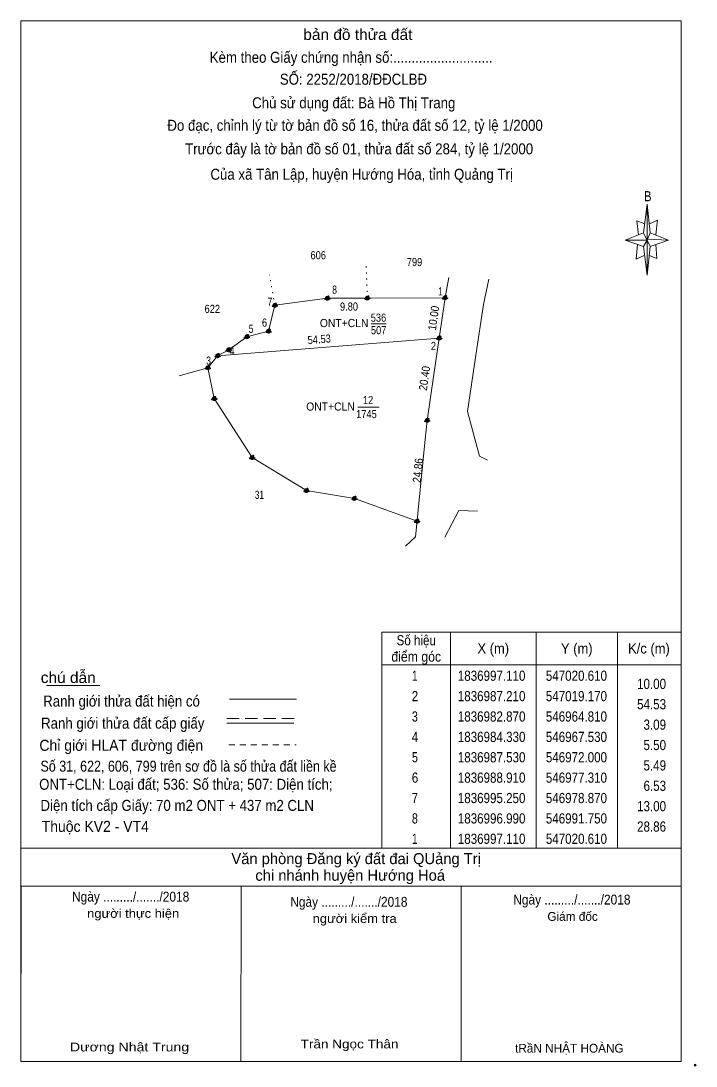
# Model space of a CAD drawing. Header units: metres. Extents: x 546917 to 548009, y 1836388 to 1837065.
# Drawn here: x 546916.6 to 547082.2, y 1836808.6 to 1837065 of the extents above; entities that cross this region are included whole.
import ezdxf
from ezdxf.enums import TextEntityAlignment as Align

# ---------------------------------------------------------------- set-up
doc = ezdxf.new("R2010")
doc.units = ezdxf.units.M
doc.header["$PDMODE"] = 32
doc.header["$PDSIZE"] = 0.5
for name, pattern in [('DOTTED', [1.5, 0.3, -1.2]), ('MEDIUM_DASHED', [4.5, 3, -1.5]), ('SHORT_DASHED', [2.7, 1.5, -1.2])]:
    doc.linetypes.add(name, pattern=pattern)
for name, color, linetype, lineweight in [('10', 7, 'Continuous', 13), ('17', 7, 'Continuous', 13), ('23', 7, 'Continuous', 13), ('3', 7, 'Continuous', 13), ('5', 7, 'Continuous', 13), ('54', 7, 'DOTTED', 25), ('6', 7, 'Continuous', 13), ('63', 7, 'Continuous', 13)]:
    doc.layers.add(name, color=color, linetype=linetype, lineweight=lineweight)

msp = doc.modelspace()

# ---------------------------------------------------------------- hatches: boundary and pattern name
at = {"layer": '54'}
for points in [[(546992.35, 1836996.99, 1), (546991.15, 1836996.99, 1)], [(547002.15, 1836997.03, 1), (547000.95, 1836997.03, 1)], [(547021.21, 1836997.11, 1), (547020.01, 1836997.11, 1)], [(546979.47, 1836995.25, 1), (546978.27, 1836995.25, 1)], [(546977.91, 1836988.91, 1), (546976.71, 1836988.91, 1)], [(546972.6, 1836987.53, 1), (546971.4, 1836987.53, 1)], [(547019.77, 1836987.21, 1), (547018.57, 1836987.21, 1)], [(546965.41, 1836982.87, 1), (546964.21, 1836982.87, 1)], [(546968.13, 1836984.33, 1), (546966.93, 1836984.33, 1)], [(546963.01, 1836979.93, 1), (546961.81, 1836979.93, 1)], [(546964.59, 1836972.36, 1), (546963.39, 1836972.36, 1)], [(547016.84, 1836967.02, 1), (547015.64, 1836967.02, 1)], [(546973.9, 1836957.9, 1), (546972.7, 1836957.9, 1)], [(546987.24, 1836949.81, 1), (546986.04, 1836949.81, 1)], [(546998.97, 1836947.87, 1), (546997.77, 1836947.87, 1)], [(547014.35, 1836942.28, 1), (547013.15, 1836942.28, 1)]]:
    msp.add_hatch(color=256, dxfattribs=at).paths.add_polyline_path(points)

# ---------------------------------------------------------------- linework, layer by layer
at = {"layer": '10'}
for p, q in [((546991.75, 1836996.99), (546978.87, 1836995.25)), ((546991.75, 1836996.99), (546978.87, 1836995.25)), ((547002.5, 1836990.73), (547006.17, 1836990.73)), ((546962.41, 1836979.93), (546955.42, 1836977.94)), ((547017.88, 1836978.3), (547016.24, 1836967.02)), ((546999.2, 1836970.29), (547004.46, 1836970.29)), ((547015.78, 1836962.44), (547013.36, 1836938.41)), ((546998.37, 1836947.87), (546986.64, 1836949.81))]:
    msp.add_line(p, q, dxfattribs=at)
at = {"layer": '17'}
for p, q in [((546922.87, 1836902.01), (546935.9, 1836902.01)), ((546916.55, 1836809.78), (546916.59, 1836852.82)), ((546970.55, 1836809.74), (546970.59, 1836852.78)), ((547024.55, 1836809.69), (547024.59, 1836852.73))]:
    msp.add_line(p, q, dxfattribs=at)
at = {"layer": '23'}
for p, q in [((547020.56, 1836996.74), (547021.52, 1837002.09)), ((547031.34, 1837001.68), (547030.07, 1836995.45)), ((547024.04, 1836944.91), (547020.55, 1836938.36)), ((547024.04, 1836944.91), (547028.6, 1836944.73)), ((547013.36, 1836938.42), (547010.93, 1836936.21))]:
    msp.add_line(p, q, dxfattribs=at)
msp.add_lwpolyline([(547030.07, 1836995.45), (547028.16, 1836983.02), (547026.12, 1836969.17), (547029.06, 1836958.28), (547031.05, 1836957.28)], dxfattribs=at)
at = {"layer": '3'}
for p, q in [((547001.55, 1836997.03), (546991.75, 1836996.99)), ((547019.17, 1836987.21), (547020.61, 1836997.11)), ((546978.87, 1836995.25), (546977.31, 1836988.91)), ((546964.81, 1836982.87), (547019.17, 1836987.21)), ((547017.88, 1836978.3), (547019.17, 1836987.21)), ((547015.78, 1836962.44), (547016.24, 1836967.02)), ((546986.64, 1836949.81), (546973.3, 1836957.9)), ((546986.64, 1836949.81), (546998.37, 1836947.87)), ((547013.75, 1836942.28), (546998.37, 1836947.87))]:
    msp.add_line(p, q, dxfattribs=at)
for points in [[(546978.87, 1836995.25), (546977.31, 1836988.91), (546972, 1836987.53)], [(546972, 1836987.53), (546967.53, 1836984.33), (546964.81, 1836982.87), (546962.41, 1836979.93), (546963.99, 1836972.36), (546973.3, 1836957.9)]]:
    msp.add_lwpolyline(points, dxfattribs=at)
at = {"layer": '5'}
for p, q in [((547069.32, 1837013.07), (547070.22, 1837020.09)), ((547070.94, 1837013.07), (547075.44, 1837011.27)), ((547069.32, 1837009.65), (547064.82, 1837011.27)), ((547070.94, 1837009.65), (547070.22, 1837002.63)), ((547072.38, 1837010.19), (547072.56, 1837006.77)), ((547072.56, 1837006.77), (547070.76, 1837007.49))]:
    msp.add_line(p, q, dxfattribs=at)
for points in [[(546916.55, 1837065.02), (547078.55, 1837065.02), (547078.55, 1836809.78), (546916.55, 1836809.78)], [(547070.22, 1837020.09), (547070.94, 1837013.07), (547070.22, 1837011.27)], [(547070.22, 1837011.27), (547064.82, 1837011.27), (547069.32, 1837013.07), (547070.94, 1837009.65), (547075.44, 1837011.27), (547070.22, 1837011.45)], [(547070.22, 1837011.27), (547070.22, 1837002.63), (547069.32, 1837009.65)]]:
    msp.add_lwpolyline(points, close=True, dxfattribs=at)
for points in [[(547069.68, 1837015.23), (547067.7, 1837015.95), (547068.06, 1837012.53)], [(547070.76, 1837015.23), (547072.74, 1837016.13), (547072.38, 1837012.53)], [(547070.22, 1837011.27), (547069.32, 1837013.07), (547064.82, 1837011.27)], [(547067.88, 1837010.19), (547067.52, 1837006.59), (547069.5, 1837007.49)], [(547070.22, 1837011.27), (547070.94, 1837009.65), (547075.44, 1837011.27)]]:
    msp.add_lwpolyline(points, dxfattribs=at)
at = {"layer": '54', "lineweight": 13}
for p, q in [((547001.55, 1836997.03), (547001.28, 1837004.97)), ((546978.87, 1836995.25), (546977.53, 1837002.73))]:
    msp.add_line(p, q, dxfattribs=at)
at = {"layer": '54', "linetype": 'Continuous', "lineweight": 13}
msp.add_line((547001.55, 1836997.03), (547020.61, 1836997.11), dxfattribs=at)
at = {"layer": '54'}
for centre in [(546991.75, 1836996.99), (547001.55, 1836997.03), (547020.61, 1836997.11), (546978.87, 1836995.25), (546977.31, 1836988.91), (546972, 1836987.53), (547019.17, 1836987.21), (546964.81, 1836982.87), (546967.53, 1836984.33), (546962.41, 1836979.93), (546963.99, 1836972.36), (547016.24, 1836967.02), (546973.3, 1836957.9), (546986.64, 1836949.81), (546998.37, 1836947.87), (547013.75, 1836942.28)]:
    msp.add_circle(centre, 0.6, dxfattribs=at)
at = {"layer": '6'}
for p, q in [((546967.75, 1836898.64), (546984.2, 1836898.64)), ((546967.07, 1836892.78), (546983.52, 1836892.78)), ((546916.55, 1836862.09), (547078.55, 1836862.09)), ((546916.55, 1836862.09), (547078.55, 1836862.09)), ((546916.55, 1836852.8), (547078.55, 1836852.8))]:
    msp.add_line(p, q, dxfattribs=at)
at = {"layer": '6', "linetype": 'MEDIUM_DASHED'}
msp.add_line((546967.07, 1836893.9), (546983.63, 1836893.9), dxfattribs=at)
at = {"layer": '6'}
msp.add_point((547081.97, 1836808.88), dxfattribs=at)
at = {"layer": '63'}
for p, q in [((547021.95, 1836915.09), (547021.95, 1836862.09)), ((547042.95, 1836915.09), (547042.95, 1836862.09)), ((547062.95, 1836915.09), (547062.95, 1836862.09)), ((547005.15, 1836907.09), (547078.55, 1836907.09))]:
    msp.add_line(p, q, dxfattribs=at)
at = {"layer": '63', "linetype": 'SHORT_DASHED'}
msp.add_line((546967.54, 1836887.45), (546984.1, 1836887.45), dxfattribs=at)
at = {"layer": '63'}
msp.add_lwpolyline([(547005.15, 1836915.09), (547078.55, 1836915.09), (547078.55, 1836862.09), (547005.15, 1836862.09)], close=True, dxfattribs=at)

# ---------------------------------------------------------------- texts
at = {"layer": '10'}
for s, width, p in [('ONT+CLN', 0.95, (546995.87, 1836989.91)), ('536', 0.85, (547004.29, 1836991.22)), ('507', 0.85, (547004.33, 1836988.15)), ('12', 0.85, (547001.735, 1836971.02)), ('ONT+CLN', 0.95, (546992.52, 1836969.42)), ('1745', 0.85, (547001.34, 1836967.58))]:
    msp.add_text(s, height=2, dxfattribs=dict(at, width=width)).set_placement(p, align=Align.CENTER)
at = {"layer": '5'}
for s, height, width, p in [('bản đồ thửa đất', 2.7, 1.05, (546999.225, 1837060.34)), ('Kèm theo Giấy chứng nhận số:...........................', 2.7, 0.9, (546997.565, 1837054.74)), ('SỐ: 2252/2018/ĐĐCLBĐ', 2.7, 0.9, (546998.14, 1837049.36)), ('Chủ sử dụng đất: Bà Hồ Thị Trang', 2.7, 0.9, (546998.225, 1837043.58)), ('Đo đạc, chỉnh lý từ tờ bản đồ số 16, thửa đất số 12, tỷ lệ 1/2000 ', 2.7, 0.9, (546999, 1837038.06)), ('Trước đây là tờ bản đồ số 01, thửa đất số 284, tỷ lệ 1/2000', 2.7, 0.9, (546999.54, 1837032.28)), ('Của xã Tân Lập, huyện Hướng Hóa, tỉnh Quảng Trị', 2.7, 0.9, (547000.165, 1837026.06)), ('B', 2.48, 0.85, (547070.35, 1837020.78))]:
    msp.add_text(s, height=height, dxfattribs=dict(at, width=width)).set_placement(p, align=Align.CENTER)
at = {"layer": '54'}
for s, width, p in [('606', 0.85, (546989.5, 1837006.55)), ('799', 0.85, (547013.13, 1837004.87)), ('622', 0.85, (546963.51, 1836993.38)), ('31', 0.75, (546975.07, 1836947.77))]:
    msp.add_text(s, height=2, dxfattribs=dict(at, width=width)).set_placement(p, align=Align.CENTER)
for s, rotation, width, p in [('9.80', 0.249, 0.85, (546997.056, 1836993.95)), ('10.00', 81.789, 0.9, (547018.795, 1836991.997)), ('54.53', 4.566, 0.85, (546989.82, 1836985.923)), ('20.40', 81.789, 0.9, (547016.565, 1836977.217)), ('24.86', 84.249, 0.9, (547014.941, 1836954.645))]:
    msp.add_text(s, height=2, rotation=rotation, dxfattribs=dict(at, width=width)).set_placement(p, align=Align.CENTER)
at = {"layer": '6'}
for s, width, p in [('chú dẫn', 1.05, (546921.42, 1836902.6)), ('Ranh giới thửa đất hiện có ', 0.9, (546922.02, 1836896.82)), ('Ranh giới thửa đất cấp giấy', 0.9, (546921.5, 1836891.4)), ('Chỉ giới HLAT đường điện', 0.95, (546921.09, 1836885.97)), ('Số 31, 622, 606, 799 trên sơ đồ là số thửa đất liền kề', 0.85, (546921.35, 1836880.85)), ('ONT+CLN: Loại đất; 536: Số thửa; 507: Diện tích;', 0.9, (546921.03, 1836876.41)), ('Diện tích cấp Giấy: 70 m2 ONT + 437 m2 CLN', 0.9, (546921.36, 1836871.23)), ('Thuộc KV2 - VT4', 0.95, (546921.65, 1836866.08))]:
    msp.add_text(s, height=2.7, dxfattribs=dict(at, width=width)).set_placement(p)
for s, height, p in [(' Văn phòng Đăng ký đất đai QUảng Trị', 2.7, (546998.31, 1836858.17)), ('chi nhánh huyện Hướng Hoá', 2.7, (546997.345, 1836854.09)), ('Giám đốc', 2.16, (547051.915, 1836844.26)), ('tRầN NHẬT HOÀNG', 2.16, (547051.12, 1836811.93))]:
    msp.add_text(s, height=height, dxfattribs=at).set_placement(p, align=Align.CENTER)
for s, height, width, p in [('Ngày ........./......./2018', 2.43, 0.9, (546943.48, 1836848.98)), ('Ngày ........./......./2018', 2.43, 0.9, (546997.02, 1836847.71)), ('Ngày ........./......./2018', 2.43, 0.9, (547051.74, 1836848.26)), ('người thực hiện', 2.16, 1.1, (546944.095, 1836845)), ('người kiểm tra', 2.16, 1.1, (546998.445, 1836843.75)), ('Dương Nhật Trung', 2.16, 1.2, (546943.21, 1836812.23)), ('Trần Ngọc Thân', 2.16, 1.15, (546997.19, 1836812.97))]:
    msp.add_text(s, height=height, dxfattribs=dict(at, width=width)).set_placement(p, align=Align.CENTER)
at = {"layer": '63'}
for s, height, width, p in [(' 8', 2, 0.8, (546994.11, 1836998.1)), (' 1', 2, 0.75, (547020.05, 1836997.67)), (' 7', 2, 0.8, (546978.25, 1836995.13)), (' 6', 2, 0.85, (546976.96, 1836990.01)), (' 5', 2, 0.8, (546973.62, 1836988.51)), (' 2', 2, 0.85, (547018.4, 1836984.27)), (' 4', 2, 0.85, (546968.99, 1836983.06)), (' 3', 2, 0.8, (546963.19, 1836980.69)), ('10.00', 2.5, 0.85, (547074.85, 1836901.14)), ('54.53', 2.5, 0.85, (547074.85, 1836896.14)), ('3.09', 2.5, 0.85, (547074.85, 1836891.14)), ('5.50', 2.5, 0.85, (547074.85, 1836886.14)), ('5.49', 2.5, 0.85, (547074.85, 1836881.14)), ('6.53', 2.5, 0.85, (547074.85, 1836876.14)), ('13.00', 2.5, 0.85, (547074.85, 1836871.14)), ('28.86', 2.5, 0.85, (547074.85, 1836866.14))]:
    msp.add_text(s, height=height, dxfattribs=dict(at, width=width)).set_placement(p, align=Align.RIGHT)
for s, width, p in [('Số hiệu', 0.85, (547013.55, 1836911.84)), ('X (m)', 0.95, (547032.45, 1836909.84)), ('Y (m)', 0.95, (547052.945, 1836909.84)), ('K/c (m)', 0.95, (547070.65, 1836909.84)), ('điểm góc', 0.9, (547013.55, 1836907.84)), (' 1', 0.75, (547012.845, 1836903.14)), ('1836997.110', 0.85, (547032.05, 1836903.14)), ('547020.610', 0.85, (547052.855, 1836903.14)), (' 2', 0.85, (547012.85, 1836898.14)), ('1836987.210', 0.85, (547032.05, 1836898.14)), ('547019.170', 0.85, (547052.855, 1836898.14)), (' 3', 0.8, (547012.85, 1836893.14)), ('1836982.870', 0.85, (547032.05, 1836893.14)), ('546964.810', 0.85, (547052.855, 1836893.14)), (' 4', 0.85, (547012.845, 1836888.14)), ('1836984.330', 0.85, (547032.05, 1836888.14)), ('546967.530', 0.85, (547052.855, 1836888.14)), ('1836987.530', 0.85, (547032.05, 1836883.14)), ('546972.000', 0.85, (547052.855, 1836883.14)), (' 5', 0.8, (547012.85, 1836883.14)), (' 6', 0.85, (547012.85, 1836878.14)), ('1836988.910', 0.85, (547032.05, 1836878.14)), ('546977.310', 0.85, (547052.855, 1836878.14)), (' 7', 0.8, (547012.85, 1836873.14)), ('1836995.250', 0.85, (547032.05, 1836873.14)), ('546978.870', 0.85, (547052.855, 1836873.14)), (' 8', 0.8, (547012.85, 1836868.14)), ('1836996.990', 0.85, (547032.05, 1836868.14)), ('546991.750', 0.85, (547052.855, 1836868.14)), (' 1', 0.75, (547012.845, 1836863.14)), ('1836997.110', 0.85, (547032.05, 1836863.14)), ('547020.610', 0.85, (547052.855, 1836863.14))]:
    msp.add_text(s, height=2.5, dxfattribs=dict(at, width=width)).set_placement(p, align=Align.CENTER)

doc.saveas('drawing.dxf')
